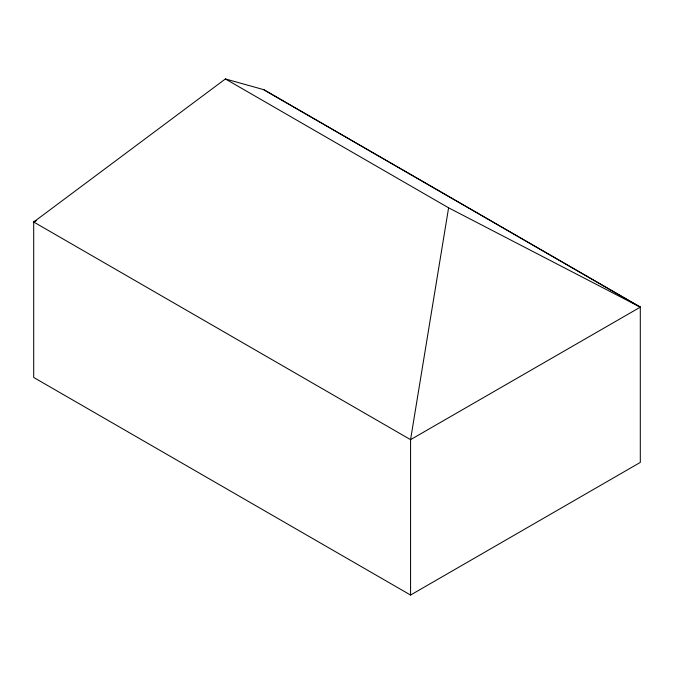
<?xml version="1.0" encoding="UTF-8"?>
<svg xmlns="http://www.w3.org/2000/svg" width="674" height="674" viewBox="0 0 674 674"><rect width="100%" height="100%" fill="white"/><g stroke="black" fill="none" stroke-linecap="round" stroke-linejoin="round"><path stroke-width="1.01" d="M410.567 439.591L448.598 207.811L225.402 78.951L33.7 222.007L410.567 439.659L640.3 307.159L263.433 89.575L225.402 78.951M36.438 220.499L33.7 222.075L33.7 377.465L410.567 595.049L640.3 462.415L640.3 307.024L263.433 89.448M33.7 222.007L36.438 220.432M448.598 207.811L640.3 307.159M410.567 439.659L410.567 595.049"/></g></svg>
